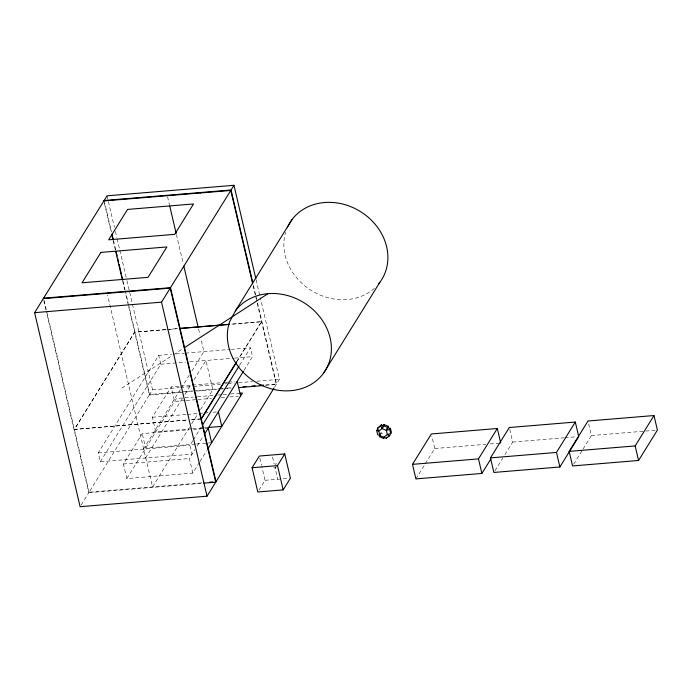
<?xml version="1.0" encoding="UTF-8"?>
<svg xmlns="http://www.w3.org/2000/svg" width="692" height="692" viewBox="0 0 692 692"><rect width="100%" height="100%" fill="white"/><g stroke="black" fill="none" stroke-linecap="round" stroke-linejoin="round"><path stroke-width="0.52" stroke-dasharray="3.46 2.59" d="M380.496 434.637L381.223 432.837L384.64 434.256M192.8 440.717L189.98 445.276L192.056 454.151L100.323 461.737L98.238 452.862L158.702 355.342L171.607 354.278M100.323 461.737L160.786 364.217L158.702 355.342M81.198 504.935L88.801 492.669L46.243 311.227M202.029 482.852L89.095 492.202L149.36 394.976L125.52 293.313M192.679 390.954L149.654 394.509L152.551 389.838L126.472 278.668M199.46 462.368L192.809 473.094L126.818 478.553L123.401 464.003L142.232 433.625L189.072 429.749M191.623 428.867L155.786 431.834L152.37 417.276L171.201 386.897L179.721 386.197M143.417 449.125L180.569 389.207M181.131 388.29L189.66 374.536M191.935 370.86L203.88 351.605L200.991 339.296M126.818 478.553L176.469 398.471L193.302 397.078M145.502 458L182.645 398.082M184.92 394.414L191.174 384.328M194.019 379.744L205.965 360.48L212.825 389.726L200.585 409.474M189.504 427.345L152.551 486.952L107.537 295.026M191.719 423.772L197.808 413.937M236.526 362.002L261.541 321.65L231.431 324.141M237.114 361.181L261.567 321.745L231.448 324.237M193.371 439.801L201.277 427.042M239.7 365.065L250.435 347.747L231.387 349.33M192.809 473.094L189.4 458.545L194.885 449.592M197.151 446.037L203.362 435.925M244.042 370.298L252.519 356.631L250.435 347.747M200.014 461.478L206.657 450.76M274.577 387.226L279.464 379.337L260.529 298.581M258.912 490.187L265.036 480.3L261.723 466.148M276.558 465.759L275.113 468.095L277.726 479.253M379.77 435.173L381.223 432.837L378.377 433.538M415.901 478.899L424.767 464.609M425.32 463.709L434.74 448.52L431.808 436.047M494.996 470.664L502.747 458.156M504.961 454.575L512.72 442.067L509.303 427.518M573.677 464.15L582.543 449.852M583.096 448.961L591.401 435.553L587.992 421.004M121.801 388.151L172.516 355.377M173.424 354.797L183.38 348.353M165.82 329.565L134.629 332.151L74.355 429.369L187.29 420.018L74.373 429.464L134.646 332.247L167.992 329.487M166.893 329.478L178.726 328.501M169.064 329.401L177.671 328.683M175.915 353.915L184.513 353.205M185.594 353.119L230.332 349.417M160.786 364.217L185.525 362.175M189.824 361.812L233.472 358.205M234.527 358.119L252.519 356.631M180.785 386.101L191.433 385.219M192.497 385.133L221.232 382.754M225.488 382.408L227.625 382.226M228.689 382.14L235.072 381.612M152.551 389.838L179.436 387.615M180.517 387.529L192.35 386.543M193.423 386.456L220.307 384.233M224.615 383.878L226.768 383.697M227.841 383.61L234.294 383.074M238.593 382.719L252.58 381.56M256.879 381.205L279.464 379.337M193.751 390.868L218.49 388.817M219.563 388.731L222.789 388.463M227.097 388.108L231.396 387.745M265.815 384.899L276.566 384.008L256.888 300.112M149.36 394.976L192.385 391.421M196.684 391.067L217.124 389.371M221.423 389.016L223.577 388.843M224.649 388.748L231.102 388.221M265.52 385.366L276.281 384.475L253.177 285.96M197.505 396.724L213.387 395.409M217.695 395.054L222.002 394.7M223.075 394.613L229.536 394.077M230.618 393.99L240.306 393.186M185.136 400.582L174.618 401.447L171.201 386.897M186.191 400.495L196.71 399.621M197.765 399.535L211.536 398.393M221.232 397.589L225.54 397.234M229.848 396.879L238.463 396.17M152.37 417.276L186.433 414.456M187.497 414.37L198.146 413.487M199.21 413.401L203.465 413.046M204.529 412.96L208.785 412.605M213.041 412.259L216.241 411.991M191.589 419.663L201.268 418.868M191.615 419.759L200.222 419.049M192.705 428.772L203.474 427.881M204.547 427.794L206.7 427.613M193.327 429.395L203.976 428.512M205.04 428.426L208.231 428.166M195.49 444.048L145.649 448.174L142.232 433.625M196.571 443.961L207.34 443.07M208.413 442.984L211.648 442.716M98.238 452.862L189.98 445.276M123.401 464.003L189.4 458.545M434.74 448.52L485.827 444.29M490.092 443.944L499.667 443.148M512.72 442.067L563.816 437.837M564.88 437.751L576.592 436.782M591.401 435.553L644.624 431.151M645.688 431.064L655.272 430.268M88.801 492.669L202.817 483.232M265.036 480.3L289.36 478.284M256.101 279.706L260.278 297.534M253.445 285.424L255.659 294.861M255.91 295.917L256.645 299.056M272.518 457.023L274.179 464.124M259.82 458.069L261.481 465.145M167.559 196.753L169.531 205.152M176.425 234.536L183.311 263.929M198.587 329.046L200.031 335.196M107.044 195.81L114.422 227.279M115.408 231.474L116.879 237.763M117.13 238.818L119.586 249.302M119.837 250.348L126.229 277.622M104.146 200.49L111.524 231.95M113.488 240.34L115.702 249.777M123.081 281.246L125.053 289.637M125.295 290.683L128.254 303.269M128.496 304.316L149.654 394.509M104.345 203.05L111.239 232.443M113.211 240.842L115.426 250.288M122.562 280.718L125.269 292.266M44.072 300.276L89.095 492.202M43.786 300.735L46.001 310.18M374.311 288.365A54.002 46.485 31.8 0 1 310.95 290.268A54.002 46.485 31.8 0 1 285.597 232.356M275.9 467.039A1.081 0.926 31.8 0 1 275.113 468.095A1.081 0.926 31.8 0 1 273.868 467.204M275.295 464.617A1.081 0.926 31.8 0 1 276.895 464.038"/><path stroke-width="1.04" d="M384.406 437.309L383.697 438.451L379.432 436.678L379.77 435.173L378.792 431.004L377.469 428.305L381.465 424.758L383.532 426.263L384.008 424.551L388.273 426.324L386.352 430.381L387.33 434.55L389.527 435.839L390.236 434.697M383.697 438.451L384.043 436.946L387.33 434.55L390.712 433.607L391.421 432.457L390.444 428.287L387.805 428.037M377.399 429.369L376.69 430.51L378.792 431.004L382.088 428.608L384.008 424.551M381.465 424.758L380.756 425.909L382.088 428.608L386.352 430.381L388.273 426.324M235.427 310.855L229.718 321.564A54.002 46.485 31.8 0 0 286.28 390.868A54.002 46.485 31.8 0 0 323.19 321.642A54.002 46.485 31.8 0 0 235.427 310.855L291.938 219.71M274.006 388.143L207.029 496.19L80.108 506.691L34.6 312.663L107.044 195.81L233.957 185.309L255.85 278.651M200.351 192.973L200.637 192.506M207.029 496.19L161.521 302.162L233.957 185.309M201.268 418.868L236.526 362.002M201.294 418.963L236.552 362.098M202.41 425.225L239.138 365.982M204.356 434.42L243.48 371.206M207.764 448.97L242.46 393.004L240.306 393.186M252.104 467.731L259.353 456.045L284.732 453.943L290.424 478.198L283.175 489.884L257.796 491.986L252.104 467.731L277.492 465.629L284.732 453.943M323.32 373.507L379.822 282.371M382.088 428.608L383.048 427.042M379.432 436.678L380.142 435.536M386.352 430.381L389.734 429.429L390.444 428.287M376.69 430.51L377.668 434.68L386.24 438.244L386.949 437.093M490.766 459.142L481.9 473.44L415.901 478.899L412.493 464.349L431.324 433.97L497.323 428.504L500.731 443.062M481.9 473.44L478.483 458.891L497.323 428.504M578.166 437.5L559.88 466.988L493.88 472.446L490.472 457.896L509.303 427.518L575.303 422.051L578.72 436.609M559.88 466.988L556.472 452.438L575.303 422.051M569.153 451.383L587.992 421.004L653.983 415.546L657.4 430.095L638.569 460.474L572.569 465.941L569.153 451.383L635.152 445.925L653.983 415.546M377.469 428.305L380.756 425.909M386.24 438.244L389.527 435.839M184.288 347.773L267.994 293.676M104.146 200.49L231.059 189.989L252.71 282.275M103.852 200.957L230.773 190.456L252.684 283.858M43.579 298.174L170.5 287.673L216.008 481.693M43.293 298.641L170.215 288.14L215.722 482.168L203.889 483.146M34.6 312.663L161.521 302.162M179.799 328.415L229.277 324.314M179.825 328.51L229.303 324.41M243.229 386.767L246.456 386.499M251.836 386.058L255.063 385.79M259.362 385.435L263.661 385.081M238.636 387.589L263.375 385.548M207.782 427.526L221.777 426.367L218.369 411.818M412.493 464.349L478.483 458.891M490.472 457.896L556.472 452.438M209.555 482.229L212.781 481.961M383.299 425.701L387.563 427.474M635.152 445.925L638.569 460.474M389.734 429.429L390.712 433.607M277.492 465.629L283.175 489.884M237.2 381.439L240.617 395.988M169.774 206.199L176.175 233.489M183.804 266.022L198.085 326.901M208.231 428.166L211.648 442.716M112.017 234.052L113.246 239.294M116.195 251.879L117.182 256.075M117.675 258.168L118.661 262.363M119.145 264.465L121.36 273.902M121.853 276.004L122.839 280.199M111.732 234.545L112.96 239.787M115.668 251.334L122.32 279.672M287.336 227.59A54.002 46.485 31.8 0 1 360.281 211.475A54.002 46.485 31.8 0 1 378.567 283.954M100.885 252.407L82.054 282.794L148.045 277.328L166.884 246.949L100.885 252.407M127.536 209.425L108.705 239.804L174.704 234.337L193.535 203.958L127.536 209.425"/></g></svg>
